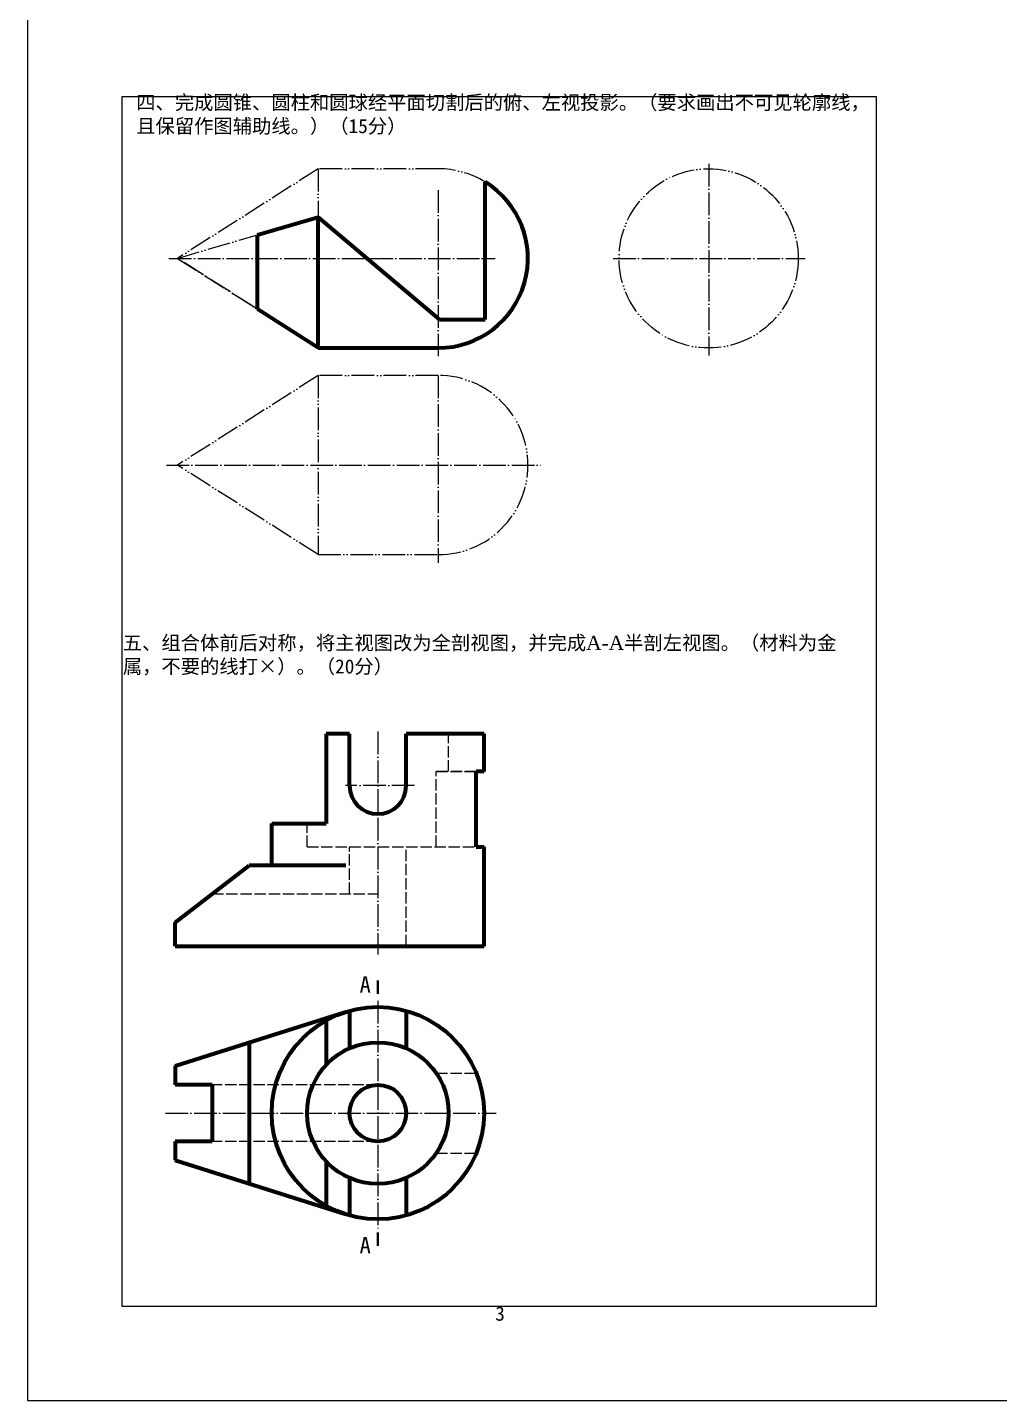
# Model space of a CAD drawing. Header units: millimetres. Extents: x 0 to 420, y 0 to 594.
# Drawn here: x 0 to 206, y 0 to 291.1 of the extents above; entities that cross this region are included whole.
import ezdxf

# ---------------------------------------------------------------- set-up
doc = ezdxf.new("R2010")
doc.units = ezdxf.units.MM
doc.header["$LTSCALE"] = 0.2
for name, pattern in [('ACAD_ISO02W100', [15, 12, -3]), ('ACAD_ISO04W100', [30, 24, -3, 0, -3]), ('ACAD_ISO05W100', [33, 24, -3, 0, -3, 0, -3])]:
    doc.linetypes.add(name, pattern=pattern)
doc.layers.get('0').update_dxf_attribs({"lineweight": 70})
doc.layers.add('中心线', color=7, linetype='ACAD_ISO04W100')
doc.layers.add('双点画线', color=7, linetype='ACAD_ISO05W100')
doc.layers.add('图框', color=130, linetype='Continuous', plot=False)
for name, color, linetype, lineweight in [('文字', 7, 'Continuous', 20), ('点画线', 7, 'ACAD_ISO04W100', 25), ('细实线', 7, 'Continuous', 25), ('虚线', 7, 'ACAD_ISO02W100', 25)]:
    doc.layers.add(name, color=color, linetype=linetype, lineweight=lineweight)
doc.styles.add('题目文本', font='', dxfattribs={"height": 3})
doc.styles.get('题目文本').set_extended_font_data('SimSun')

msp = doc.modelspace()

# ---------------------------------------------------------------- linework, layer by layer
for p, q in [((97.01, 229.12), (97.01, 258.3)), ((48.76, 247.09), (61.65, 250.86)), ((61.65, 250.86), (87.36, 229.12)), ((61.65, 223.14), (61.65, 250.86)), ((48.76, 231.34), (48.76, 247.09)), ((61.65, 223.14), (48.76, 231.34)), ((87.36, 229.12), (97.01, 229.12)), ((61.65, 223.14), (87.08, 223.14)), ((68.28, 141.34), (63.28, 141.34)), ((63.28, 141.34), (63.28, 122.34)), ((68.28, 130.34), (68.28, 141.34)), ((80.28, 130.34), (80.28, 141.34)), ((96.78, 141.34), (80.28, 141.34)), ((96.78, 133.34), (96.78, 141.34)), ((95.12, 117.34), (95.12, 133.34)), ((96.78, 133.34), (95.12, 133.34)), ((51.78, 113.45), (51.78, 122.34)), ((51.78, 122.34), (63.28, 122.34)), ((95.12, 117.34), (96.78, 117.34)), ((96.78, 96.34), (96.78, 117.34)), ((31.28, 101.34), (46.98, 113.45)), ((67.5, 113.45), (46.98, 113.45)), ((31.28, 96.34), (31.28, 101.34)), ((31.28, 96.34), (96.78, 96.34)), ((31.28, 70.93), (67.5, 82.39)), ((68.28, 82.62), (68.28, 74.68)), ((80.28, 82.62), (80.28, 74.68)), ((63.28, 80.56), (63.28, 71.13)), ((46.98, 75.9), (46.98, 45.97)), ((31.28, 70.93), (31.28, 66.93)), ((39.13, 66.93), (31.28, 66.93)), ((39.13, 66.93), (39.13, 54.93)), ((39.13, 54.93), (31.28, 54.93)), ((31.28, 54.93), (31.28, 50.93)), ((31.28, 50.93), (67.5, 39.48)), ((63.28, 50.74), (63.28, 41.31)), ((68.28, 47.19), (68.28, 39.25)), ((80.28, 47.19), (80.28, 39.25))]:
    msp.add_line(p, q)
at = {"const_width": 0.504}
for points in [[(74.28, 86.17), (74.28, 89.06)], [(74.28, 35.68), (74.28, 32.78)]]:
    msp.add_lwpolyline(points, dxfattribs=at)
for radius in [22.5, 15, 6]:
    msp.add_circle((74.28, 60.93), radius)
for centre, radius, start, end in [((87.08, 242.12), 18.99, 270, 58.4653), ((74.28, 130.34), 6, 180, 360)]:
    msp.add_arc(centre, radius, start, end)
at = {"layer": '双点画线'}
for p, q in [((61.65, 261.11), (31.81, 242.12)), ((61.65, 261.11), (61.65, 250.86)), ((87.08, 261.11), (61.65, 261.11)), ((31.81, 242.12), (48.76, 247.09)), ((31.81, 242.12), (61.65, 223.14)), ((48.76, 231.34), (31.81, 242.12)), ((61.65, 217.29), (31.81, 198.3)), ((87.08, 217.29), (61.65, 217.29)), ((61.65, 217.29), (61.65, 179.32)), ((61.65, 179.32), (31.81, 198.3)), ((61.65, 179.32), (87.08, 179.32))]:
    msp.add_line(p, q, dxfattribs=at)
msp.add_circle((144.4, 242.12), 18.99, dxfattribs=at)
for centre, start in [((87.08, 242.12), 58.4653), ((87.08, 198.3), 270)]:
    msp.add_arc(centre, 18.99, start, 90, dxfattribs=at)
at = {"layer": '图框'}
msp.add_lwpolyline([(420.5, 594), (0, 594), (0, 0), (420.5, 0)], dxfattribs=at)
msp.add_lwpolyline([(20, 20), (180, 20), (180, 276.32), (20, 276.32)], close=True, dxfattribs=at)
at = {"layer": '点画线'}
for p, q in [((144.4, 262.17), (144.4, 221.5)), ((87.08, 256.6), (87.08, 221.37)), ((30, 242.12), (99.11, 242.12)), ((124.15, 242.12), (164.83, 242.12)), ((87.08, 217.29), (87.08, 177.55)), ((29.47, 198.3), (108.82, 198.3)), ((74.28, 141.79), (74.28, 94.56)), ((82.03, 130.34), (67.39, 130.34)), ((74.28, 84.7), (74.28, 36.18)), ((29.24, 60.93), (99.38, 60.93))]:
    msp.add_line(p, q, dxfattribs=at)
at = {"layer": '虚线'}
for p, q in [((89.28, 133.34), (89.28, 141.34)), ((95.12, 133.34), (86.64, 133.34)), ((86.64, 133.34), (96.78, 133.34)), ((86.64, 117.34), (86.64, 133.34)), ((59.28, 117.34), (59.28, 122.34)), ((59.28, 117.34), (95.12, 117.34)), ((68.28, 107.39), (68.28, 117.34)), ((80.28, 96.34), (80.28, 117.34)), ((39.13, 107.39), (74.28, 107.39)), ((86.64, 69.43), (95.12, 69.43)), ((74.28, 66.93), (39.13, 66.93)), ((74.28, 54.93), (39.13, 54.93)), ((86.64, 52.43), (95.12, 52.43))]:
    msp.add_line(p, q, dxfattribs=at)

# ---------------------------------------------------------------- texts
at = {"insert": (23.05, 276.66), "char_height": 3, "width": 155.6893, "attachment_point": 1, "style": '题目文本'}
msp.add_mtext('四、完成圆锥、圆柱和圆球经平面切割后的俯、左视投影。（要求画出不可见轮廓线，且保留作图辅助线。）（15分）', dxfattribs=at)
at = {"layer": '中心线', "char_height": 3.5, "width": 8.0792, "attachment_point": 1}
for insert in [(70.4, 89.93), (70.4, 34.7)]:
    msp.add_mtext('A', dxfattribs=dict(at, insert=insert))
at = {"layer": '文字', "insert": (20.21, 162.12), "char_height": 3, "width": 154.2037, "attachment_point": 1, "style": '题目文本'}
msp.add_mtext('\\pt42;五、组合体前后对称，将主视图改为全剖视图，并完成{\\fTimes New Roman|b0|i0|c134|p18;A-A}半剖左视图。（材料为金属，不要的线打×）。（20分）', dxfattribs=at)
at = {"layer": '细实线', "style": '题目文本'}
msp.add_text('3', height=3, dxfattribs=at).set_placement((99.14, 16.92))

doc.saveas('drawing.dxf')
